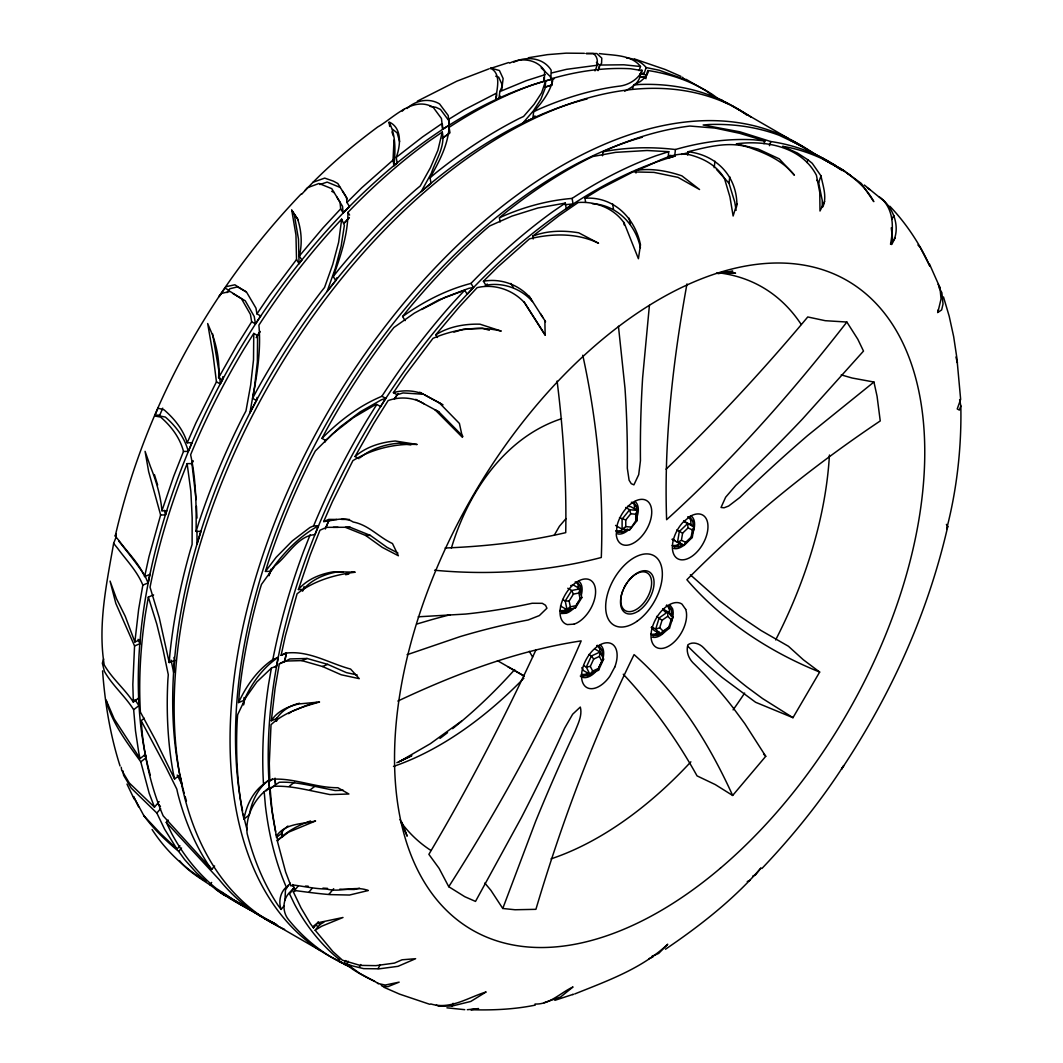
<?xml version="1.0" encoding="UTF-8"?>
<svg xmlns="http://www.w3.org/2000/svg" width="1063" height="1063" viewBox="0 0 1063 1063"><rect width="100%" height="100%" fill="white"/><g stroke="black" fill="none" stroke-linecap="round" stroke-linejoin="round"><path stroke-width="1.5" d="M196.987 531.234L196.987 544.349L200.973 531.341L196.11 531.38C196.336 505.815 196.163 479.838 190.622 454.818L191.127 453.516A468.942 270.746 -60 0 1 244.038 348.943L253.765 333.41L257.578 335.509L257.366 361.912L254.509 387.184L249.845 413.095L256.515 400.485L257.047 397.442M394.001 140.05L393.044 160.061L393.961 165.722L397.15 163.038L396.233 157.377C400.392 146.309 402.492 128.503 389.722 122.311L389.045 122.298L389.722 126.47M651.181 627.436L654.263 630.545L660.801 634.319L663.099 631.13L668.826 627.117L671.152 619.689L667.763 616.274L667.883 611.823L662.648 608.807M196.987 518.119L196.429 506.201M296.524 259.545L295.966 235.056L291.74 210.155L297.56 218.872C301.56 230.724 302.384 243.826 299.341 255.984L301.865 260.09L299.048 263.651L296.524 259.545L269.205 295.78L256.94 313.877L260.714 315.963L255.479 323.883L251.665 321.797L250.43 314.369L241.487 298.743L230.06 291.435L221.476 293.415L218.885 296.736L226.047 286.678L234.857 284.791L246.656 292.298L255.97 308.137L256.94 313.877M299.048 263.651L298.477 239.122L294.225 214.168L291.74 210.155M599.28 69.095L599.399 65.069L596.423 62.318M134.563 645.919L139.931 643.726L140.236 639.78L134.868 641.972L125.208 616.195L116.438 598.628L110.06 581.076L115.84 603.439L134.563 645.919L132.835 684.452L133.34 702.098L138.549 698.072L138.921 705.633L133.659 709.712L135.506 730.906L138.788 752.763L140.064 758.57L145.418 754.424L146.136 757.706L140.781 761.852L149.192 793.317L154.467 807.149L159.144 801.608M134.868 641.972L138.642 609.351L142.841 585.102C137.127 571.03 126.324 560.174 117.501 548.149L113.635 543.392L115.721 538.051L116.146 533.706L115.242 536.044L119.282 541.001C127.852 552.747 138.735 562.991 144.634 576.558L149.856 574.419L148.116 582.936L142.841 585.102M173.96 657.399L174.598 660.349L169.216 662.555L169.814 654.848A468.942 270.746 -60 0 1 190.397 549.983L192.111 544.389L192.177 517.761L190.862 491.412L187.141 463.641L191.925 463.601L193.081 460.664M174.598 660.349L173.654 672.494L171.05 660.123M274.998 666.833L276.659 665.956L278.147 657.386C262.774 667.697 251.572 683.629 243.945 700.384L238.577 702.59L239.162 694.883A468.942 270.746 -60 0 1 259.744 590.018L261.458 584.424L275.065 565.622C287.502 556.095 297.72 535.686 314.967 534.636L318.435 525.826L313.665 525.853L309.931 527.5L292.272 540.934L276.154 557.304L265.458 571.416L270.334 571.389C283.05 553.225 298.969 536.602 318.435 525.826M243.6 704.942L243.945 700.384M299.54 703.254C290.465 705.207 281.682 710.669 276.699 718.561L271.331 720.767L275.104 688.133L279.303 663.883L284.578 661.093L301.826 660.601L307.061 658.462L327.71 664.362L346.418 672.627L357.155 674.952M276.5 721.192L276.699 718.561M216.44 381.843L220.333 383.982L222.499 379.89L218.606 377.75C219.868 363.573 217.41 349.129 212.826 335.709L207.67 323.537L213.025 354.471L216.44 381.843L195.937 422.888L187.221 442.779L191.951 442.753L188.284 451.403L183.5 451.43L173.668 476.37L161.935 510.758L166.798 510.718L165.496 514.944L160.633 514.984L148.953 556.813L144.634 576.558M222.499 379.89L222.778 376.714M891.259 227.827L892.375 237.355L891.538 244.53C901.889 229.09 893.744 206.807 879.247 196.854M500.328 96.148L499.025 98.248L495.757 99.776C496.434 89.917 502.055 74.224 490.747 68.284L490.07 68.577L508.712 62.531M499.025 98.248L499.809 91.591L501.975 86.781M256.515 400.485L252.622 398.346C257.153 374.322 261.192 349.647 258.894 325.212L259.651 324.002A468.942 270.746 -60 0 1 329.769 232L341.675 219.164L344.372 225.329L341.143 246.297L335.257 268.501L327.085 291.541L335.775 280.592L333.251 276.486C340.745 255.904 347.88 234.418 347.96 212.387L348.877 211.391A468.942 270.746 -60 0 1 429.359 140.941L442.274 132.064C445.583 146.468 435.631 160.247 431.326 173.309L421.147 191.632L430.993 183.381L430.077 177.734C438.926 162.147 447.882 145.458 449.091 127.374L450.101 126.683A468.942 270.746 -60 0 1 533.055 84.695L545.718 80.642L545.093 88.415L540.841 99.404L533.334 110.911L522.797 123.109L532.855 118.392L533.639 111.721C541.944 102.766 549.531 92.773 552.707 80.775L552.401 78.489L553.398 78.17A468.942 270.746 -60 0 1 630.718 68.763L642.172 70.636C638.518 78.941 629.123 84.655 620.54 85.997A468.942 270.746 -60 0 0 540.004 108.732L533.639 111.721M513.681 62.279C526.119 55.914 543.352 57.468 551.166 70.198L550.82 79.446L544.309 81.2L544.641 71.022C537.386 59.103 521.322 57.322 509.589 63.142M552.401 78.489L551.631 85.027L544.96 87.179M602.522 155.769L602.987 151.77L609.365 148.78A468.942 270.746 -60 0 1 689.887 126.045L715.213 128.105L739.596 133.3L764.922 140.954L763.978 143.718M635.966 173.043L636.272 170.372C653.532 164.924 671.072 150.986 689.754 154.799C703.826 158.467 716.914 165.562 724.474 178.518L729.949 196.961L733.125 216.002L736.898 203.817C736.26 175.315 715.811 154.853 688.053 151.757L687.668 154.999M667.989 158.214L668.76 151.677L647.061 150.508L615.557 152.354L592.941 156.487L588.623 158.52A468.942 270.746 -60 0 0 505.669 212.547L499.424 217.769L500.115 222.008M669.331 157.789L674.673 156.062L675.443 149.524L676.44 149.219A468.942 270.746 -60 0 1 753.747 139.798L764.922 140.954M714.19 167.715L714.947 161.231M736.141 210.288L734.746 202.09L729.019 183.288L729.776 176.817M736.526 207.059L736.898 203.817M649.413 305.347L642.623 377.843A1142.845 659.831 -60 0 0 640.444 460.664L638.704 474.656L633.907 484.861L631.236 483.678L629.097 480.21L627.329 468.252A1142.845 659.831 -60 0 0 624.978 388.061L618.44 326.221M393.961 165.722C395.396 151.358 396.167 135.293 389.045 122.298M501.723 89.637L503.131 78.529L499.437 70.53L491.119 68.165M502.135 86.608L502.347 85.12L498.667 77.121L495.73 76.177M581.873 667.604L583.295 670.461L589.832 674.234L598.509 670.261L598.389 668.468L601.764 661.133L599.426 656.429L600.077 652.018L594.842 649.001M672.268 539.379L677.503 542.396L681.41 540.336L682.605 533.148L688.067 527.926L687.602 523.594L683.668 521.335M677.45 541.612L683.987 545.385L692.279 537.479L694.086 526.584L687.602 523.594L679.31 531.5L677.503 542.396L683.987 545.385L685.688 542.303L691.163 537.094L692.358 529.906L694.086 526.584L683.708 521.043M153.617 594.921L148.342 597.074L145.525 613.324A468.942 270.746 -60 0 0 140.396 712.077L155.384 739.808L174.598 779.02L179.953 774.874L182.172 784.972L177.215 775.06M276.659 665.956L271.384 668.109L268.567 684.359A468.942 270.746 -60 0 0 263.438 783.112L263.544 784.215C252.609 792.28 246.324 805.82 243.945 819.068L249.3 814.909C251.612 801.688 257.871 788.161 268.793 780.149L269.444 787.643C254.921 797.436 245.168 816.039 247.121 833.498A468.942 270.746 -60 0 0 277.802 904.972L281.07 909.45L283.954 906.021M238.577 702.59C246.271 685.834 257.485 669.889 272.859 659.538L273.085 658.276A468.942 270.746 -60 0 1 303.593 551.378L310.183 534.676M279.303 663.883L284.578 661.731L286.319 653.2L281.097 655.34L285.416 635.594L297.095 593.765C313.545 580.969 334.101 574.831 354.564 572.293L351.88 572.239M187.221 442.779C183.261 429.625 174.345 418.716 164.074 409.826L158.015 408.179L154.68 415.978L160.633 417.095C171.196 426.183 179.953 437.783 183.5 451.43M162.745 408.152L159.423 415.939L165.363 417.055C175.913 426.17 184.723 437.743 188.284 451.403M686.964 283.927C672.879 361.566 663.804 440.72 666.621 519.687C732.859 459.841 792.081 392.42 846.866 322.036L857.828 339.27L863.501 351.082L802.233 419.274A1142.845 659.831 -60 0 1 735.795 485.419L725.644 497.218L721.02 507.476L724.089 507.782L728.62 506.041L739.861 497.457A1142.845 659.831 -60 0 1 807.707 435.485L873.945 382.029L877.068 396.273L880.244 420.935C810.87 467.375 745.668 520.418 686.884 579.707C722.309 620.898 769.413 651.805 819.666 672.055L792.971 717.684L755.594 702.271L722.215 677.516A1330.345 768.084 -60 0 1 687.668 646.091M560.507 606.003L567.044 609.777L575.349 608.089L575.814 605.724L580.092 598.814L581.82 597.605L579.999 588.809L573.449 585.035L570.685 585.593M495.757 99.776L496.78 94.859M594.988 70.889C597.725 65.361 599.107 57.747 593.353 53.509L586.045 53.495M113.635 543.392C106.685 583.095 97.703 624.699 104.214 664.893C112.04 678.632 124.69 688.824 133.34 702.098M115.242 536.044C144.648 407.993 210.328 288.83 301.121 194.024M946.402 524.365L947.758 526.53C927.667 614.015 891.02 694.657 841.524 769.16L843.716 765.612C819.892 802.485 792.134 836.767 761.879 868.537M937.646 312.535L938.35 309.599M636.259 514.957L637.016 511.808L636.498 506.44L634.026 502.945L631.369 502.254M580.092 598.814L578.883 593.008L579.999 588.809L571.695 590.496L567.775 588.238M103.656 658.967L102.354 663.192L104.4 671.364C112.333 685.436 125.035 695.999 133.659 709.712M196.11 531.38L198.648 523.129A468.942 270.746 -60 0 1 243.095 416.364L245.965 410.956L250.655 385.072L253.512 359.799L253.765 333.41M265.458 571.416L267.996 563.164A468.942 270.746 -60 0 1 312.442 456.399L315.312 450.991L332.4 433.983L353.527 417.546L374.442 405.255L376.794 404.445L380.62 406.544L385.749 398.346L381.936 396.26C359.241 405.667 339.177 420.935 321.983 438.394L325.863 440.534L339.934 427.1L360.171 411.859L381.431 399.781L385.749 398.346M268.992 575.721L270.334 571.389M355.201 572.16L337.662 571.841C324.813 574.02 311.858 579.415 303.261 589.513L298.397 589.54L310.13 555.152L319.963 530.224L326.421 527.354L338.034 527.301M651.752 626.878L655.672 629.15L659.711 627.715L662.05 620.287L667.763 616.274M669.477 628.246L673.012 617.005L667.883 611.823L659.206 617.895L655.672 629.15L660.801 634.319L669.477 628.246L668.826 627.117M597.991 70.65L599.917 65.042L601.552 63.501L601.791 58.12L596.835 53.535L586.377 53.535M632.352 89.159L633.787 84.947L640.404 81.466L646.065 76.616L648.35 71.846L647.779 70.53L648.656 70.623A468.942 270.746 -60 0 1 712.755 94.7L718.894 99.178M639.089 70.65L640.511 66.517C631.382 54.399 612.859 55.568 599.386 53.562M641.879 69.919L639.806 77.519C637.362 84.309 630.704 87.977 624.699 91.219M640.099 73.613L643.806 74.37L646.145 67.554C641.693 61.827 633.694 58.359 626.532 57.973M645.985 78.728L645.414 77.426L647.779 70.53M436.375 1005.213L439.139 1006.236L452.147 1006.01L453.077 1003.286M769.399 145.697L770.821 141.565L771.698 141.658A468.942 270.746 -60 0 1 835.797 165.735L839.478 168.432M806.937 162.519L807.867 159.782L797.29 152.952L782.607 146.335C801.21 149.272 818.829 156.261 835.199 165.429M822.31 206.7L822.217 200.296L818.643 182.703L820.981 175.873L812.252 163.317L807.867 159.782M822.802 206.926C827.28 197.014 822.921 185.852 820.981 175.873M335.775 280.592L336.705 277.881M451.39 548.083C467.826 492.873 504.686 437.305 561.609 418.689M959.623 399.582L960.832 405.946L959.358 410.105L957.232 408.949L960.646 399.382L956.873 357.965L953.657 336.586L949.193 316.203L943.479 296.909M792.971 717.684L762.503 698.511L747.01 687.07A1142.845 659.831 -60 0 1 703.6 647.766C699.653 643.62 692.97 641.188 687.894 644.789C685.941 651.194 688.439 658.117 693.01 662.794A1142.845 659.831 -60 0 1 732.752 707.307L744.791 723.624L765.745 756.298L732.659 795.469C708.888 743.21 677.423 692.744 634.08 654.609C593.978 736.38 561.796 822.031 535.911 909.33L515.037 909.755L502.772 908.48L535.632 821.38A1142.845 659.831 -60 0 1 575.242 730.945C578.126 723.451 582.511 715.24 580.305 707.041L572.651 714.23L564.626 728.182A1142.845 659.831 -60 0 1 521.348 817.673L475.506 901.411L464.81 896.72L448.745 886.701L439.099 868.365L428.881 854.346C468.185 788.055 503.689 719.545 536.084 649.626M615.57 525.428L622.107 529.201L629.668 529.852L635.74 520.857L635.727 514.213L637.202 510.386L630.665 506.613L627.648 506.347M343.309 790.301L335.111 790.54L316.296 786.673C303.952 784.082 291.966 781.717 279.317 782.262L270.122 788.494L271.969 809.687L276.526 837.352L277.656 834.428C286.93 823.121 302.663 824.157 315.578 820.968L288.498 832.209L277.244 840.634L285.655 872.098L290.93 885.931L293.162 885.001C304.417 886.409 315.166 888.934 326.62 889.04C340.692 892.774 354.617 885.293 368.329 890.502L349.501 895.033L330.301 894.621C318.714 893.717 307.513 892.189 296.046 890.688L293.322 891.844L301.028 907.908L310.502 923.853L313.465 927.919L318.275 922.219L319.95 924.504L315.14 930.205L332.865 951.518L342.406 960.181L360.105 965.39L375.85 965.642L394.479 963.091L402.053 959.796L415.62 958.706L398.04 966.32L379.345 968.818L363.679 968.645L352.172 965.842L346.618 963.835L348.106 961.204M276.526 837.352L281.881 833.206L283.01 830.283L287.914 826.031M187.141 463.641L180.551 480.343A468.942 270.746 -60 0 0 150.042 587.228L159.291 617.869L169.216 662.555M313.665 525.853L314.17 524.551A468.942 270.746 -60 0 1 367.08 419.978L376.794 404.445M397.881 552.999L386.972 547.312L370.349 535.407L350.112 527.261L345.382 527.301L365.606 535.433L382.242 547.352L398.386 555.763L392.473 543.538C378.76 537.214 368.582 524.896 353.195 522.013C344.04 516.047 333.317 520.843 323.684 521.561L332.4 501.67L352.903 460.624C372.103 449.011 394.745 443.391 417.161 444.48L395.237 441.012C380.82 442.288 366.097 446.832 355.069 456.532L358.962 458.671M325.903 527.275L328.414 521.534M583.667 665.584L586.284 667.086L589.832 674.234L592.662 671.085L590.324 666.368L593.699 659.047L599.426 656.429M598.509 670.261L603.625 659.153L600.077 652.018L591.4 655.977L586.284 667.086L590.324 666.368M947.758 526.53L946.681 528.763C956.913 489.246 961.656 447.138 960.832 405.946M824.675 201.478L819.998 211.019L819.772 192.496L816.411 175.236C801.475 146.641 765.666 139.957 736.38 143.824L758.198 149.059L779.245 158.852L794.406 175.182C784.042 162.134 768.788 154.547 753.388 149.019C732.181 140.223 709.353 146.481 688.053 151.757M218.606 377.75L237.155 344.97L251.665 321.797M252.622 398.346L256.847 390.36A468.942 270.746 -60 0 1 320.84 292.152L324.56 287.448L332.746 264.448L338.645 242.231L341.675 219.164M321.983 438.394L326.208 430.395A468.942 270.746 -60 0 1 390.187 332.201L393.921 327.484L414.304 313.16L438.66 299.979L464.717 290.199L467.189 294.225L473.473 287.448L470.989 283.422C446.354 289.774 423.247 301.733 402.598 316.535L405.123 320.627M355.069 456.532L373.618 423.765L388.128 400.578C399.555 396.433 413.706 397.177 423.991 403.834M598.974 667.258L601.937 661.744M220.161 892.495L242.085 904.786L222.978 894.395L210.155 885.041L211.643 882.423M350.777 967.277L343.854 964.181L345.794 960.514M359.36 967.117L360.835 964.513M378.043 968.632L380.248 964.726M891.671 219.416L893.89 215.523M554.208 535.314L559.417 526.278L565.994 518.598M290.372 892.96L294.039 887.778L292.684 884.948M573.409 594.124L571.695 590.496L565.224 600.98L567.044 609.777L570.339 606.84L569.13 601.047L573.409 594.124L578.883 593.008M575.349 608.089L581.82 597.605M288.113 885.28L285.455 890.13L284.964 900.321M257.578 335.509L260.143 331.417M381.936 396.26L382.693 395.037A468.942 270.746 -60 0 1 452.811 303.035L464.717 290.199M448.745 886.701C498.839 808.212 544.243 726.401 581.182 640.883C517.375 650.569 456.054 673.676 397.841 701.075M271.331 720.767C277.098 711.147 288.365 706.324 298.849 703.945L319.551 702.018C302.384 706.895 284.366 712.237 271.025 724.7L269.298 763.234L269.816 780.893L273.018 779.179C295.062 778.076 315.897 787.922 337.914 787.723L348.903 794.008L329.902 794.579L311.087 790.699C298.743 788.121 286.758 785.756 274.108 786.301L270.122 788.494M393.403 392.672C402.864 389.829 414.49 390.254 423.446 394.267L403.023 392.938L397.177 394.745L393.403 392.672L405.667 374.561L432.986 338.34C454.313 329.198 478.483 325.477 501.231 331.098L479.971 324.188C464.704 323.777 448.892 326.567 435.803 334.779L437.491 337.502M394.532 398.665L397.177 394.745M671.152 619.689L673.012 617.005L670.394 615.49M226.99 292.631L229.834 288.751L237.474 286.89L246.178 291.727M895.232 238.046L890.528 244.251C893.279 229.143 894.302 211.989 882.875 199.91M266.175 790.885L269.444 787.643M299.341 255.984L322.886 228.027L340.652 208.866L340.067 202.355L336.652 196.708M333.251 276.486L338.752 269.55A468.942 270.746 -60 0 1 415.992 189.506L420.23 185.972L430.422 167.702L437.916 150.242L442.274 132.064M402.598 316.535L408.099 309.585A468.942 270.746 -60 0 1 485.353 229.555L489.578 226.007L511.874 216.121L537.931 207.976L565.317 203.099L566.22 208.654L573.037 203.963L572.133 198.409L573.143 197.718A468.942 270.746 -60 0 1 656.097 155.73L668.76 151.677M435.803 334.779L459.349 306.808L477.114 287.648C494.255 283.489 512.937 289.8 524.67 302.902L545.146 334.991L544.867 320.508M665.478 949.219C700.092 925.753 733.497 899.617 761.002 867.966L755.514 874.862L752.67 876.138M629.668 529.852L637.215 520.458L637.202 510.386L629.655 509.735L622.107 519.129L622.107 529.201L625.775 526.623L625.762 519.993L630.744 513.788L629.655 509.735L625.722 507.463M532.855 118.392L534.981 115.867M179.899 845.71L177.003 849.124L164.566 829.113L156.859 813.062L160.633 808.598M261.976 916.877L244.424 906.779L216.068 888.309A468.942 270.746 -60 0 1 171.449 833.1L166.28 822.337L168.167 820.105M152.089 829.512C165.762 850.759 184.55 868.152 205.943 881.386L196.403 872.723L184.67 859.622L178.677 851.423L181.56 848.008M144.302 718.229L141.153 720.674L142.389 734.878A468.942 270.746 -60 0 0 163.144 815.813L211.723 869.401L214.606 865.986M281.07 909.45C278.599 902.261 279.888 893.956 285.043 888.243L286.598 887.698L290.372 883.22M345.09 964.354L341.489 962.772A468.942 270.746 -60 0 1 288.432 919.522C282.532 912.253 282.452 900.946 288.485 893.691L294.039 887.778M293.322 891.844L298.039 886.263M309.174 891.83L311.991 888.509M329.012 894.235L333.689 888.708M304.935 190.583L307.486 187.699L318.993 183.474L331.776 188.669L342.525 206.342L343.136 212.892L349.421 206.448L346.963 202.475L346.485 197.466L342.445 190.941M449.197 122.298L449.383 124.956L442.66 129.261L441.451 118.511L433.159 107.243C412.71 95.843 393.881 117.78 377.777 126.935C350.511 147.159 324.454 169.23 301.586 194.37M298.397 589.54C306.928 579.362 320.029 574.113 332.839 571.881L343.07 572M664.388 630.518L657.652 635.342L653.147 635.634L650.968 634.385L655.472 634.093L659.166 631.94M344.146 223.177L349.382 217.543M470.989 283.422L471.919 282.426A468.942 270.746 -60 0 1 552.401 211.975L565.317 203.099M601.764 661.133L603.625 659.153M277.244 840.634C286.704 831.598 298.172 825.154 310.569 820.968M319.95 924.504L323.949 922.113M315.14 930.205L321.77 926.192L343.004 917.489L317.678 922.804L313.412 926.218L313.465 927.919M574.711 993.971C607.279 980.87 641.773 968.672 667.723 944.236L658.715 953.378L651.632 956.501M346.963 202.475L361.593 187.925L393.044 160.061M532.497 301.547C521.056 288.511 502.945 282.054 485.884 285.243L483.426 281.257L498.055 266.72L529.507 238.843C552.189 233.329 577.169 232.797 598.535 243.254L578.737 232.81C563.443 230.246 547.286 230.458 532.709 236.172L533.161 239.002M666.076 469.208C715.984 421.041 763.3 370.176 807.747 316.96L825.233 320.694L846.866 322.036M407.036 108.519C415.487 100.267 429.2 97.61 439.59 103.948L448.201 115.482L449.383 124.956M402.252 111.123L404.285 109.197M396.233 157.377L422.476 136.968L441.756 123.707M430.077 177.734L436.322 172.498A468.942 270.746 -60 0 1 519.276 118.471L523.594 116.452L534.104 104.32L541.612 92.8L545.718 80.642M532.709 236.172L558.939 215.762L578.219 202.502C595.785 201.213 614.148 208.308 624.273 223.217L638.411 258.721L640.484 244.835C635.143 217.942 613.444 196.217 584.956 198.25L585.633 202.369M360.144 457.688C371.067 448.692 385.138 444.307 399.09 443.138L410.889 444.826M263.544 784.215L268.793 780.149M269.816 780.893L272.407 778.873M289.362 786.208L294.557 782.169M309.865 790.128L315.073 786.102M461.555 721.086L430.263 743.755L398.718 762.012M443.178 137.605L448.626 133.858M448.493 119.455L464.039 109.901L496.554 93.119M584.956 198.25L600.502 188.683L633.017 171.9L653.944 172.379L677.995 177.362L699.56 189.52L681.861 175.833C667.272 170.917 651.632 168.06 636.272 170.372M288.538 713.658L291.156 712.077M627.702 529.161L622.772 532.018L618.267 532.311L616.088 531.048L620.593 530.756L624.287 528.617M571.522 608.86L566.579 611.717L562.075 612.009L559.895 610.747L564.4 610.454L568.107 608.315M682.752 544.482L679.058 546.621L674.553 546.914L672.374 545.651L676.879 545.359L680.572 543.22M593.074 672.72L588.145 675.576L583.64 675.869L581.448 674.606L585.965 674.314L588.424 672.892M417.347 101.158L456.931 81.133L488.821 68.909M572.784 994.596L573.395 994.264L554.82 1000.349M271.384 668.109L256.834 681.941L245.925 697.394L237.634 714.735L237.235 719.957A468.942 270.746 -60 0 0 242.55 812.664L243.945 819.068M284.578 661.731L289.814 658.954L307.061 658.462M421.745 309.492L444.985 297.348L468.756 288.379L473.473 287.448M281.097 655.34L285.296 653.2C308.549 649.985 328.959 663.285 350.604 669.065L359.267 678.659L341.183 674.766L322.474 666.501L301.826 660.601M400.18 761.307L411.846 755.647L396.844 762.689M499.809 91.591L526.172 80.722L545.08 74.662M592.662 671.085L598.389 668.468M747.249 881.533L750.079 880.284M648.709 958.786L652.934 956.926M499.424 217.769C522.345 207.351 547.046 200.469 572.133 198.409M323.684 521.561L328.786 519.395L336.758 519.448M292.471 711.293L306.529 705.327L316.601 702.364M272.859 659.538L278.147 657.386M322.474 666.501L327.71 664.362M312.921 182.291L324.707 178.106L333.437 181.148L337.848 183.527L347.322 198.834M319.843 184.537L327.165 182.092L340.293 187.513M407.063 654.728L460.213 636.578A1142.845 659.831 -60 0 1 528.112 619.995L539.34 615.583L546.94 608.209L545.518 605.259L542.303 603.319L532.138 603.266A1142.845 659.831 -60 0 1 465.647 614.055L418.197 616.806M453.941 332.134L463.295 329.264L482.482 328.241L489.339 330.234M416.909 624.008L431.219 619.795A1330.345 768.084 -60 0 1 450.234 614.72M635.74 520.857L637.215 520.458M551.591 72.962L566.526 69.334L596.914 65.281M359.586 888.19L354.178 889.505L339.775 889.186M570.339 606.84L575.814 605.724M345.608 574.698L348.797 574.113M602.987 151.77C626.811 147.212 651.393 146.681 675.443 149.524M565.011 204.707L573.037 203.963M483.426 281.257C500.487 278.068 518.598 284.525 530.038 297.56L542.941 317.651M528.284 57.761L547.472 54.638L566.18 53.15L584.344 53.323M717.977 273.669L732.832 271.251L716.475 273.178M535.247 1005.12C514.04 1009.465 492.382 1010.342 470.803 1009.73L478.549 1008.601L467.321 1009.704M599.917 65.042L623.835 64.79L640.511 66.517M633.787 84.947L639.674 84.482A468.942 270.746 -60 0 1 709.898 95.271L722.269 100.201M561.357 613.564L566.327 613.231A18.496 10.683 -60 0 0 573.861 608.156M544.083 1002.741L560.6 996.988L573.023 986.956C560.573 992.709 549.664 1004.708 534.995 1004.03M445.091 548.003C485.618 546.435 526.225 541.904 565.729 532.643C566.645 482.004 563.39 431.286 557.092 381.046M232.97 293.534L245.274 300.816L254.216 316.442L255.479 323.883M154.839 415.155L159.57 415.128M365.606 535.433L370.349 535.407M333.29 527.328L350.112 527.261M341.489 519.408L349.488 519.462M722.136 273.058L735.556 273.178L724.355 272.686M569.13 601.047L565.224 600.98L562.606 599.479M305.347 886.104L308.19 886.17M452.147 1006.01L470.776 1001.452L486.15 991.938C468.198 997.453 450.234 1009.996 430.728 1003.924M322.926 888.137L327.537 888.376M630.744 513.788L635.727 514.213M625.775 526.623L630.758 527.062M645.414 77.426L639.527 76.815A461.222 266.295 -60 0 1 645.733 77.626M446.925 1007.83L464.757 1009.677M434.608 570.233C490.242 575.455 547.219 571.668 601.299 557.49C603.784 489.737 597.26 421.48 582.763 355.241M669.823 155.371L674.673 156.062M430.077 106.406L435.883 107.297L440.481 109.449L449.091 120.983M873.945 382.029L852.101 378.016L841.218 374.88M683.084 79.021L686.313 79.459L705.872 90.727L713.565 96.348M646.145 67.554L659.02 70.198L684.306 79.26L682.499 77.267M592.37 203.697C616.832 204.973 635.568 224.346 640.418 247.732M625.762 519.993L619.49 517.628M687.655 516.857L690.312 517.548L692.784 521.056L693.302 526.411L691.123 525.149L690.605 519.794L688.957 517.455M575.176 581.939L577.847 582.63L580.305 586.138L580.836 591.506M666.249 605.578L668.906 606.269L671.378 609.777L671.909 615.132L669.717 613.883L669.198 608.514L666.727 605.006M596.742 645.812L599.399 646.503L601.871 649.998L602.389 655.366M346.286 964.885L339.057 961.417L338.858 959.544L339.775 959.836L339.11 959.344A468.942 270.746 -60 0 1 294.491 904.135L289.322 893.372M634.372 58.93L665.292 69.52L680.931 76.363M429.771 1004.309L399.515 994.104L383.876 987.248M691.163 537.094L692.279 537.479M770.821 141.565L739.901 131.812L703.148 124.996L709.021 124.517A468.942 270.746 -60 0 1 779.245 135.307L801.09 145.737M378.548 983.567L359.44 973.177L346.618 963.835M688.067 527.926L692.358 529.906M681.41 540.336L685.688 542.303M672.241 539.207L674.792 540.389M265.617 918.964L274.334 923.216M682.605 533.148L676.693 529.999M244.556 905.862L229.714 898.248M419.672 392.194L441.57 404.073M331.683 191.274L334.234 192.655M424.815 394.971L443.019 404.857M420.217 401.748L438.82 411.846L462.95 436.361M224.944 288.073L228.731 290.159M438.82 411.846L435.033 409.773L462.432 437.345L459.402 423.433L439.232 402.784M415.739 399.343L419.526 401.429M507.875 666.714L524.245 676.121M732.42 106.101L788.347 138.389M690.605 519.794L692.784 521.056M632.671 502.852L636.498 506.44M676.879 545.359L679.058 546.621M620.593 530.756L622.772 532.018M669.198 608.514L671.378 609.777M656.589 616.381L662.05 620.287M576.478 582.551L580.305 586.138M655.472 634.093L657.652 635.342M564.4 610.454L566.579 611.717M597.22 645.241L599.691 648.736L601.871 649.998M588.782 654.476L591.4 655.977L593.699 659.047M585.965 674.314L588.145 675.576M497.471 660.654L524.139 676.041M264.275 918.233L320.202 950.521M732.659 795.469L715.253 784.574L697.049 775.884C676.666 739.21 652.004 704.809 623.263 674.208M210.155 885.041C199.445 877.772 187.646 870.942 179.62 860.711M867.368 187.965L870.066 189.719M864.325 185.015L882.277 199.631M842.148 170.572L826.762 160.526L790.088 140.05L794.885 142.163A468.942 270.746 -60 0 1 817.288 155.929M831.518 164.021L821.951 157.749M672.348 545.372L674.553 546.914M616.062 530.756L618.267 532.311M650.941 634.093L653.147 635.634M559.869 610.454L562.075 612.009M581.434 674.314L583.64 675.869M220.267 892.016L225.954 896.082M838.853 167.542C852.486 176.564 866.093 186.836 873.799 201.638L861.362 183.5L842.667 169.735L823.227 159.131L844.899 171.382M847.463 173.256L850.028 175.129M344.306 963.144L352.903 969.403A468.942 270.746 -60 0 0 374.654 981.202M215.39 889.013L219.177 891.791M716.475 169.429L729.019 183.288M819.666 672.055L803.283 659.724L788.427 646.264L761.028 630.505L740.021 616.327L719.611 600.781L690.365 574.804M392.659 129.367L397.15 132.862L399.622 141.565M541.173 67.819L550.408 76.682L550.82 79.446M178.677 851.423C165.855 840.607 153.364 828.967 143.638 815.294M177.003 849.124L160.38 833.352L143.97 815.853M158.241 804.186L160.46 806.379M156.859 813.062L131.227 788.108L123.6 775.286L122.976 770.927M166.28 822.337L219.084 879.486A468.942 270.746 -60 0 0 272.128 922.737L276.938 924.837L239.374 903.856L221.263 892.096L229.86 898.368A468.942 270.746 -60 0 0 251.612 910.167M663.392 610.122L665.451 612.195M659.711 627.715L663.099 631.13M763.553 754.079L765.745 756.298M154.467 807.149L129.248 782.926L121.66 770.21L121.248 767.287M917.94 244.982L920.173 247.387M889.824 206.222C906.473 223.682 920.093 244.384 929.952 266.295L920.492 247.931M484.821 883.047L490.893 890.329L502.772 908.48M143.678 573.874C137.007 564.134 129.992 555.231 122.723 546.01L118.87 541.253M294.225 214.168L298.132 219.842M211.723 869.401L208.454 864.937A468.942 270.746 -60 0 1 177.76 793.45L176.817 789.118L166.094 767.513L141.153 720.674M727.624 103.536L720.741 100.015L725.537 102.128A468.942 270.746 -60 0 1 746.678 114.977M669.823 604.807L672.547 608.661A18.496 10.683 -60 0 1 671.444 621.523M144.342 755.129L146.136 757.706M140.781 761.852C127.122 742.599 111.947 723.252 106.087 700.025L114.219 718.987L140.064 758.57M816.889 180.192L818.643 182.703M138.921 705.633L134.895 699.574M938.935 287.528L941.871 292.67L943.027 304.058L941.632 309.931L937.818 312.456L941.061 298.916L939.931 287.595L938.071 284.366M540.482 313.665L545.571 321.757M545.133 335.097L523.966 301.812M529.082 296.099L531.54 300.085M510.851 283.422L513.309 287.409M347.96 212.387L349.607 215.071M340.652 208.866L343.136 212.892M143.811 815.587L133.513 796.546L138.575 806.817M529.254 651.3L532.616 656.961M642.956 72.895L643.806 74.37M377.511 983.395L385.205 985.042L399.156 982.146L387.955 986.637L382.308 986.344L381.019 984.644M929.381 263.837L939.931 287.595M286.598 887.698L286.186 886.861A468.942 270.746 -60 0 1 265.431 805.913L264.195 791.709M126.975 784.095L134.151 799.044M148.116 582.936L144.688 575.176M148.342 597.074L156.819 624.194L163.038 649.546L168.286 674.699L167.874 679.908A468.942 270.746 -60 0 0 173.203 772.628L174.598 779.02M391.928 131.852L393.376 136.037M400.02 819.507L407.182 836.169L401.827 822.137M138.057 639.315L139.931 643.726M955.929 357.009L957.378 362.815L957.099 360.543M154.401 474.563L157.643 485.047M191.925 463.601L196.097 499.61M120.053 765.971C110.207 735.184 104.931 703.055 102.58 670.873M164.433 510.32L165.496 514.944M160.633 514.984L148.647 471.6L145.073 451.337L150.415 466.564C156.088 480.675 160.619 495.544 161.935 510.758M281.881 833.206L282.599 836.488M212.573 333.769L219.576 374.947M629.19 218.247L630.08 223.748M623.702 222.127L624.154 224.878M612.607 203.844L613.497 209.331M449.091 127.374L449.994 132.928M543.871 77.493L544.309 81.2M634.319 505.191L634.704 509.204M599.691 648.736L600.21 654.104M578.126 584.876L578.524 588.902M275.383 784.428L275.051 778.129M219.828 377.95L220.333 383.982M442.66 129.261L442.341 123.999M628.113 581.222A21.818 12.597 -60 0 1 651.367 579.707A21.818 12.597 -60 0 1 633.402 610.866A21.818 12.597 -60 0 1 623.038 590.031M623.702 588.49A21.818 12.597 -60 0 1 627.104 582.577M578.75 581.169A18.496 10.683 -60 0 1 581.302 595.067M578.392 602.057A18.496 10.683 -60 0 1 576.744 604.661M691.216 516.087A18.496 10.683 -60 0 1 692.85 532.802M689.209 539.566A18.496 10.683 -60 0 1 673.836 548.468M667.803 628.299A18.496 10.683 -60 0 1 652.43 637.189M600.303 645.028A18.496 10.683 -60 0 1 602.429 660.349M596.436 670.899A18.496 10.683 -60 0 1 580.292 676.015M634.93 501.47A18.496 10.683 -60 0 1 636.564 518.199M627.954 530.397A18.496 10.683 -60 0 1 617.55 533.865M284.605 929.394A468.942 270.746 -60 0 1 270.308 382.667A468.942 270.746 -60 0 1 751.023 117.156M186.424 800.904A461.222 266.295 -60 0 1 185.108 796.426M184.258 793.41A461.222 266.295 -60 0 1 269.072 377.817A461.222 266.295 -60 0 1 587.188 98.912M150.268 775.06A461.222 266.295 -60 0 1 543.631 81.519M545.16 81.08A461.222 266.295 -60 0 1 554.288 78.662M640.431 73.905A461.222 266.295 -60 0 1 646.649 75.035M191.553 464.465A461.222 266.295 -60 0 1 192.735 461.541M256.196 337.662A461.222 266.295 -60 0 1 259.638 332.241M344.199 223.11A461.222 266.295 -60 0 1 348.664 218.407M442.274 138.203A461.222 266.295 -60 0 1 449.091 133.646M544.389 87.325A461.222 266.295 -60 0 1 552.042 85.053M341.941 962.321A468.942 270.746 -60 0 1 326.899 413.799A468.942 270.746 -60 0 1 809.488 151.238M247.068 829.672A461.222 266.295 -60 0 1 243.281 814.192M242.603 811.029A461.222 266.295 -60 0 1 642.384 137.207M318.196 927.361A461.222 266.295 -60 0 1 316.229 924.837M295.195 890.263A461.222 266.295 -60 0 1 292.538 884.522M277.788 840.899A461.222 266.295 -60 0 1 276.327 834.654M275.636 831.492A461.222 266.295 -60 0 1 675.085 156.088M681.184 154.441A461.222 266.295 -60 0 1 688.758 152.594M319.897 924.744A461.222 266.295 -60 0 1 318.023 922.099M282.519 836.86A461.222 266.295 -60 0 1 281.522 832.09M275.423 783.351A461.222 266.295 -60 0 1 275.184 778.754M276.367 721.365A461.222 266.295 -60 0 1 276.646 718.057M284.911 660.561A461.222 266.295 -60 0 1 286.452 652.934M302.636 591.201A461.222 266.295 -60 0 1 304.111 586.537M325.318 529.029A461.222 266.295 -60 0 1 329.025 520.272M394.466 398.97A461.222 266.295 -60 0 1 398.014 393.629M484.967 286.279A461.222 266.295 -60 0 1 487.226 283.994M243.52 704.131A461.222 266.295 -60 0 1 244.091 697.527M268.966 575.428A461.222 266.295 -60 0 1 270.906 569.21M324.8 442.301A461.222 266.295 -60 0 1 326.328 439.471M514.691 669.584A374.947 216.48 -60 0 1 452.586 728.66M447.55 732.633A374.947 216.48 -60 0 1 439.949 738.4M717.817 272.713A326.819 188.696 -60 0 1 801.236 324.494M829.432 455.017A326.819 188.696 -60 0 1 775.658 639.926M744.645 693.049A326.819 188.696 -60 0 1 733.098 709.885M690.884 761.826A326.819 188.696 -60 0 1 551.072 858.851M430.581 850.227A326.819 188.696 -60 0 1 401.003 822.31M523.886 678.181A326.819 188.696 -60 0 1 393.483 766.423M617.018 525.747L616.261 534.676A25.153 14.523 -60 0 0 642.318 535.593A25.153 14.523 -60 0 0 645.361 499.955A25.153 14.523 -60 0 0 617.018 525.747M614.759 667.072L609.817 676.281A25.153 14.523 -60 0 1 582.086 680.679A25.153 14.523 -60 0 1 601.804 643.965A25.153 14.523 -60 0 1 614.759 667.072M690.153 516.352L682.924 522.318A25.153 14.523 -60 0 0 677.835 558.806A25.153 14.523 -60 0 0 706.682 535.034A25.153 14.523 -60 0 0 690.153 516.352M574.126 624.14L567.363 624.579A25.153 14.523 -60 0 1 568.36 589.965A25.153 14.523 -60 0 1 595.32 588.211A25.153 14.523 -60 0 1 574.126 624.14M685.715 609.405L682.008 604.143A25.153 14.523 -60 0 0 652.802 625.788A25.153 14.523 -60 0 0 667.577 646.729A25.153 14.523 -60 0 0 685.715 609.405M639.062 610.6A23.718 13.699 -60 0 0 650.848 573.13A23.718 13.699 -60 0 0 621.948 593.353A23.718 13.699 -60 0 0 639.062 610.6M637.016 621.284A40.088 23.147 -60 0 0 656.921 557.982A40.088 23.147 -60 0 0 608.102 592.157A40.088 23.147 -60 0 0 637.016 621.284M720.488 868.112A374.947 216.48 -60 0 0 852.699 283.98A374.947 216.48 -60 0 0 405.747 663.724A374.947 216.48 -60 0 0 720.488 868.112"/></g></svg>
